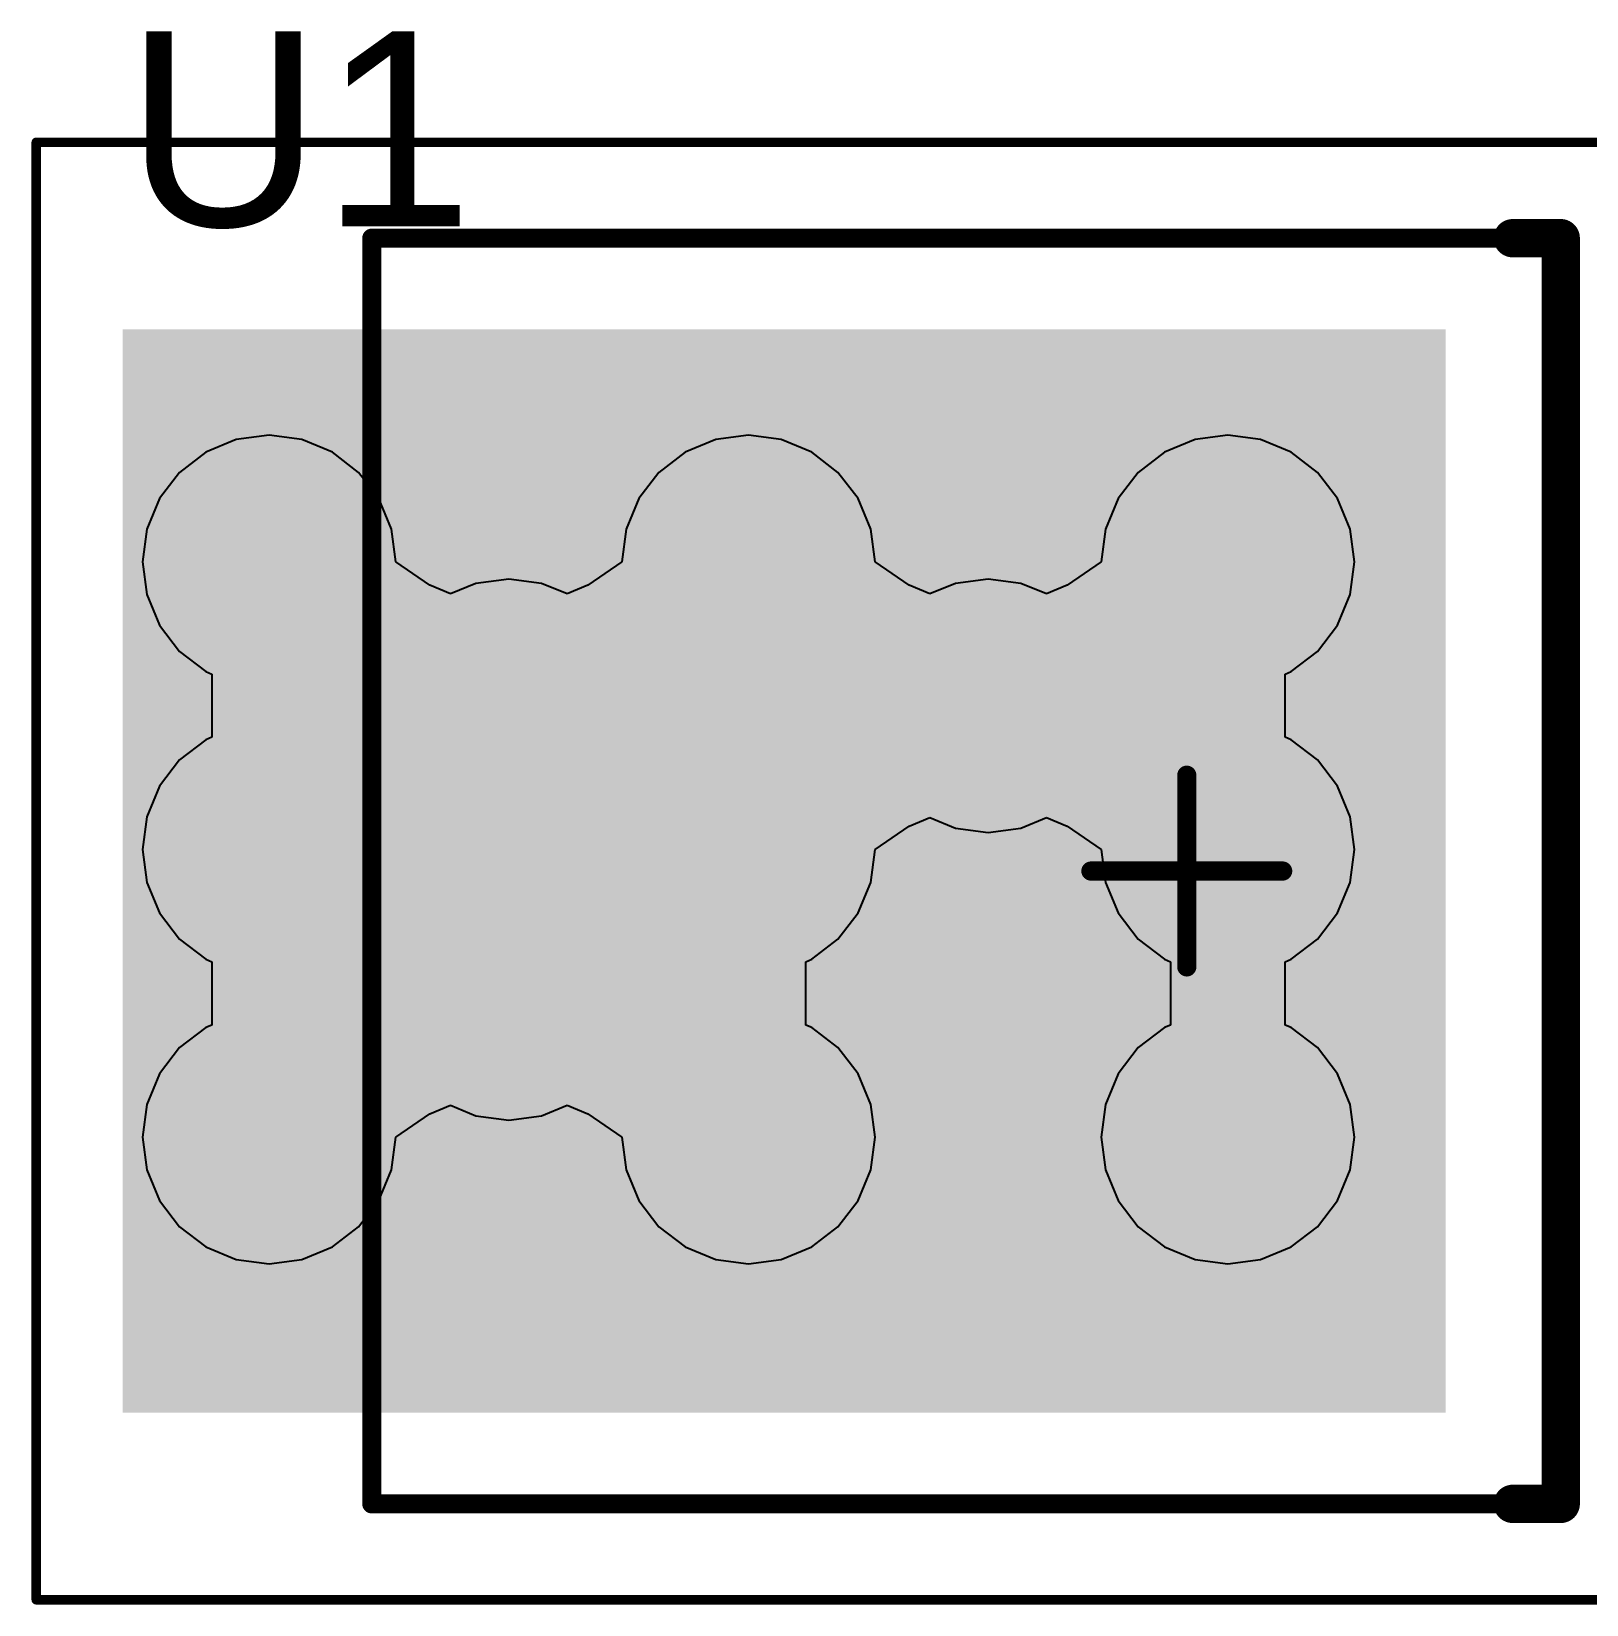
# Model space of a CAD drawing. Header units: inches. Extents: x -0.01 to 3.94, y -0.06 to 4.68.
# Drawn here: x 2.8449 to 3.1642, y 1.0261 to 1.3491 of the extents above; entities that cross this region are included whole.
import ezdxf

# ---------------------------------------------------------------- set-up
doc = ezdxf.new("R2010")
doc.units = ezdxf.units.IN
doc.header["$MEASUREMENT"] = 0
for name, color, linetype in [('Bottom Layer', 5, 'Continuous'), ('Int1 -GND)', 16, 'Continuous'), ('Int2 -PWR)', 76, 'Continuous'), ('Top 3D Body', 56, 'Continuous'), ('Top Courtyard', 56, 'Continuous'), ('Top Layer', 1, 'Continuous'), ('Top Overlay', 2, 'Continuous'), ('Top Paste', 8, 'Continuous'), ('Top Solder', 216, 'Continuous'), ('Via Holes', 16, 'Continuous')]:
    doc.layers.add(name, color=color, linetype=linetype)
doc.styles.add('Arial', font='', dxfattribs={"height": 0.2})
doc.styles.get('Arial').set_extended_font_data('Arial')

# ---------------------------------------------------------------- blocks, each defined once
blk = doc.blocks.new('4BDA507D_BB70_4009_B963_85AD90086B51_463')
at = {"layer": 'Top Layer'}
for points in [[(-0.21654, 0.07008), (-0.21654, 0.10945), (-0.12205, 0.10945), (-0.12205, 0.07008)], [(-0.05118, -0.10925), (-0.05118, 0.10925), (0.21653, 0.10925), (0.21653, -0.10925)], [(-0.21654, -0.10945), (-0.21654, -0.07008), (-0.12205, -0.07008), (-0.12205, -0.10945)]]:
    blk.add_hatch(color=1, dxfattribs=at).paths.add_polyline_path(points)
at = {"layer": 'Top Paste'}
for points in [[(-0.21654, 0.07008), (-0.21654, 0.10945), (-0.12205, 0.10945), (-0.12205, 0.07008)], [(-0.05118, -0.10925), (-0.05118, 0.10925), (0.21653, 0.10925), (0.21653, -0.10925)], [(-0.21654, -0.10945), (-0.21654, -0.07008), (-0.12205, -0.07008), (-0.12205, -0.10945)]]:
    blk.add_hatch(color=8, dxfattribs=at).paths.add_polyline_path(points)
at = {"layer": 'Top Solder'}
for points in [[(-0.2185, 0.06811), (-0.2185, 0.11142), (-0.12008, 0.11142), (-0.12008, 0.06811)], [(-0.05315, -0.11122), (-0.05315, 0.11122), (0.2185, 0.11122), (0.2185, -0.11122)], [(-0.2185, -0.11142), (-0.2185, -0.06811), (-0.12008, -0.06811), (-0.12008, -0.11142)]]:
    blk.add_hatch(color=216, dxfattribs=at).paths.add_polyline_path(points)
at = {"layer": 'Top 3D Body'}
for points in [[(0.16732, 0.12992, 0.00394, 0.00394, 0), (-0.07677, 0.12992, 0.00394, 0.00394, 0)], [(-0.07677, 0.12992, 0.00394, 0.00394, 0), (-0.07677, -0.12992, 0.00394, 0.00394, 0)], [(0.16732, 0.12992, 0.00394, 0.00394, 0), (0.16732, -0.12992, 0.00394, 0.00394, 0)], [(0.16732, -0.12992, 0.00394, 0.00394, 0), (-0.07677, -0.12992, 0.00394, 0.00394, 0)]]:
    blk.add_lwpolyline(points, format="xyseb", dxfattribs=at)
for points in [[(-0.07776, 0.12992, 0.00197, 0.00197, 1), (-0.07579, 0.12992, 0.00197, 0.00197, 1)], [(-0.07776, 0.12992, 0.00197, 0.00197, 1), (-0.07579, 0.12992, 0.00197, 0.00197, 1)], [(0.16634, 0.12992, 0.00197, 0.00197, 1), (0.16831, 0.12992, 0.00197, 0.00197, 1)], [(0.16634, 0.12992, 0.00197, 0.00197, 1), (0.16831, 0.12992, 0.00197, 0.00197, 1)], [(-0.07776, -0.12992, 0.00197, 0.00197, 1), (-0.07579, -0.12992, 0.00197, 0.00197, 1)], [(-0.07776, -0.12992, 0.00197, 0.00197, 1), (-0.07579, -0.12992, 0.00197, 0.00197, 1)], [(0.16634, -0.12992, 0.00197, 0.00197, 1), (0.16831, -0.12992, 0.00197, 0.00197, 1)], [(0.16634, -0.12992, 0.00197, 0.00197, 1), (0.16831, -0.12992, 0.00197, 0.00197, 1)]]:
    blk.add_lwpolyline(points, format="xyseb", close=True, dxfattribs=at)
at = {"layer": 'Top Courtyard'}
for points in [[(0.23622, 0.14961, 0.00197, 0.00197, 0), (-0.23622, 0.14961, 0.00197, 0.00197, 0)], [(-0.23622, 0.14961, 0.00197, 0.00197, 0), (-0.23622, -0.14961, 0.00197, 0.00197, 0)], [(0.23622, 0.14961, 0.00197, 0.00197, 0), (0.23622, -0.14961, 0.00197, 0.00197, 0)], [(0, 0.01969, 0.00394, 0.00394, 0), (0, -0.01968, 0.00394, 0.00394, 0)], [(0.01968, 0, 0.00394, 0.00394, 0), (-0.01969, 0, 0.00394, 0.00394, 0)], [(0.23622, -0.14961, 0.00197, 0.00197, 0), (-0.23622, -0.14961, 0.00197, 0.00197, 0)]]:
    blk.add_lwpolyline(points, format="xyseb", dxfattribs=at)
for points in [[(-0.23671, 0.14961, 0.000984, 0.000984, 1), (-0.23573, 0.14961, 0.000984, 0.000984, 1)], [(-0.23671, 0.14961, 0.000984, 0.000984, 1), (-0.23573, 0.14961, 0.000984, 0.000984, 1)], [(0.23573, 0.14961, 0.000984, 0.000984, 1), (0.23671, 0.14961, 0.000984, 0.000984, 1)], [(0.23573, 0.14961, 0.000984, 0.000984, 1), (0.23671, 0.14961, 0.000984, 0.000984, 1)], [(-0.00098, 0.01969, 0.00197, 0.00197, 1), (0.00098, 0.01969, 0.00197, 0.00197, 1)], [(-0.02067, 0, 0.00197, 0.00197, 1), (-0.0187, 0, 0.00197, 0.00197, 1)], [(0.0187, 0, 0.00197, 0.00197, 1), (0.02067, 0, 0.00197, 0.00197, 1)], [(-0.00098, -0.01968, 0.00197, 0.00197, 1), (0.00098, -0.01968, 0.00197, 0.00197, 1)], [(-0.23671, -0.14961, 0.000984, 0.000984, 1), (-0.23573, -0.14961, 0.000984, 0.000984, 1)], [(-0.23671, -0.14961, 0.000984, 0.000984, 1), (-0.23573, -0.14961, 0.000984, 0.000984, 1)], [(0.23573, -0.14961, 0.000984, 0.000984, 1), (0.23671, -0.14961, 0.000984, 0.000984, 1)], [(0.23573, -0.14961, 0.000984, 0.000984, 1), (0.23671, -0.14961, 0.000984, 0.000984, 1)]]:
    blk.add_lwpolyline(points, format="xyseb", close=True, dxfattribs=at)
at = {"layer": 'Top Overlay'}
for points in [[(-0.16437, 0.1311, 0.00984, 0.00984, 1), (-0.17421, 0.1311, 0.00984, 0.00984, 1)], [(-0.17667, 0.1311, 0.00492, 0.00492, 1), (-0.17175, 0.1311, 0.00492, 0.00492, 1)], [(-0.16683, 0.1311, 0.00492, 0.00492, 1), (-0.16191, 0.1311, 0.00492, 0.00492, 1)], [(-0.07874, 0.12992, 0.00394, 0.00394, 1), (-0.0748, 0.12992, 0.00394, 0.00394, 1)], [(-0.07874, 0.12992, 0.00394, 0.00394, 1), (-0.0748, 0.12992, 0.00394, 0.00394, 1)], [(-0.0689, 0.12992, 0.00394, 0.00394, 1), (-0.06496, 0.12992, 0.00394, 0.00394, 1)], [(-0.07874, -0.12992, 0.00394, 0.00394, 1), (-0.0748, -0.12992, 0.00394, 0.00394, 1)], [(-0.07874, -0.12992, 0.00394, 0.00394, 1), (-0.0748, -0.12992, 0.00394, 0.00394, 1)], [(-0.0689, -0.12992, 0.00394, 0.00394, 1), (-0.06496, -0.12992, 0.00394, 0.00394, 1)]]:
    blk.add_lwpolyline(points, format="xyseb", close=True, dxfattribs=at)
for points in [[(-0.07677, 0.12992, 0.00787, 0.00787, 0), (-0.07677, -0.12992, 0.00787, 0.00787, 0)], [(-0.06693, 0.12992, 0.00787, 0.00787, 0), (-0.07677, 0.12992, 0.00787, 0.00787, 0)], [(-0.06693, -0.12992, 0.00787, 0.00787, 0), (-0.07677, -0.12992, 0.00787, 0.00787, 0)]]:
    blk.add_lwpolyline(points, format="xyseb", dxfattribs=at)

msp = doc.modelspace()

# ---------------------------------------------------------------- hatches: boundary and pattern name
at = {"layer": 'Bottom Layer'}
h = msp.add_hatch(color=5, dxfattribs=at)
edge = h.paths.add_edge_path()
edge.add_arc((2.8937, 1.24016), 0.01378, 0, 360)
h = msp.add_hatch(color=5, dxfattribs=at)
edge = h.paths.add_edge_path()
edge.add_arc((2.99213, 1.24016), 0.01378, 0, 360)
h = msp.add_hatch(color=5, dxfattribs=at)
edge = h.paths.add_edge_path()
edge.add_arc((3.09055, 1.24016), 0.01378, 0, 360)
h = msp.add_hatch(color=5, dxfattribs=at)
edge = h.paths.add_edge_path()
edge.add_arc((2.94291, 1.21063), 0.01378, 0, 360)
h = msp.add_hatch(color=5, dxfattribs=at)
edge = h.paths.add_edge_path()
edge.add_arc((3.04134, 1.21063), 0.01378, 0, 360)
h = msp.add_hatch(color=5, dxfattribs=at)
edge = h.paths.add_edge_path()
edge.add_arc((2.8937, 1.1811), 0.01378, 0, 360)
h = msp.add_hatch(color=5, dxfattribs=at)
edge = h.paths.add_edge_path()
edge.add_arc((2.99213, 1.1811), 0.01378, 0, 360)
h = msp.add_hatch(color=5, dxfattribs=at)
edge = h.paths.add_edge_path()
edge.add_arc((3.09055, 1.1811), 0.01378, 0, 360)
h = msp.add_hatch(color=5, dxfattribs=at)
edge = h.paths.add_edge_path()
edge.add_arc((2.94291, 1.15157), 0.01378, 0, 360)
h = msp.add_hatch(color=5, dxfattribs=at)
edge = h.paths.add_edge_path()
edge.add_arc((2.8937, 1.12205), 0.01378, 0, 360)
h = msp.add_hatch(color=5, dxfattribs=at)
edge = h.paths.add_edge_path()
edge.add_arc((2.99213, 1.12205), 0.01378, 0, 360)
h = msp.add_hatch(color=5, dxfattribs=at)
edge = h.paths.add_edge_path()
edge.add_arc((3.09055, 1.12205), 0.01378, 0, 360)
at = {"layer": 'Int1 -GND)'}
h = msp.add_hatch(color=7, dxfattribs=at)
edge = h.paths.add_edge_path()
edge.add_arc((2.8937, 1.24016), 0.01378, 0, 360)
h = msp.add_hatch(color=7, dxfattribs=at)
edge = h.paths.add_edge_path()
edge.add_arc((2.99213, 1.24016), 0.01378, 0, 360)
h = msp.add_hatch(color=7, dxfattribs=at)
edge = h.paths.add_edge_path()
edge.add_arc((3.09055, 1.24016), 0.01378, 0, 360)
h = msp.add_hatch(color=7, dxfattribs=at)
edge = h.paths.add_edge_path()
edge.add_arc((2.94291, 1.21063), 0.01378, 0, 360)
h = msp.add_hatch(color=7, dxfattribs=at)
edge = h.paths.add_edge_path()
edge.add_arc((3.04134, 1.21063), 0.01378, 0, 360)
h = msp.add_hatch(color=7, dxfattribs=at)
edge = h.paths.add_edge_path()
edge.add_arc((2.8937, 1.1811), 0.01378, 0, 360)
h = msp.add_hatch(color=7, dxfattribs=at)
edge = h.paths.add_edge_path()
edge.add_arc((2.99213, 1.1811), 0.01378, 0, 360)
h = msp.add_hatch(color=7, dxfattribs=at)
edge = h.paths.add_edge_path()
edge.add_arc((3.09055, 1.1811), 0.01378, 0, 360)
h = msp.add_hatch(color=7, dxfattribs=at)
edge = h.paths.add_edge_path()
edge.add_arc((2.94291, 1.15157), 0.01378, 0, 360)
h = msp.add_hatch(color=7, dxfattribs=at)
edge = h.paths.add_edge_path()
edge.add_arc((2.8937, 1.12205), 0.01378, 0, 360)
h = msp.add_hatch(color=7, dxfattribs=at)
edge = h.paths.add_edge_path()
edge.add_arc((2.99213, 1.12205), 0.01378, 0, 360)
h = msp.add_hatch(color=7, dxfattribs=at)
edge = h.paths.add_edge_path()
edge.add_arc((3.09055, 1.12205), 0.01378, 0, 360)
at = {"layer": 'Int2 -PWR)'}
h = msp.add_hatch(color=7, dxfattribs=at)
edge = h.paths.add_edge_path()
edge.add_arc((2.8937, 1.24016), 0.01378, 0, 360)
h = msp.add_hatch(color=7, dxfattribs=at)
edge = h.paths.add_edge_path()
edge.add_arc((2.99213, 1.24016), 0.01378, 0, 360)
h = msp.add_hatch(color=7, dxfattribs=at)
edge = h.paths.add_edge_path()
edge.add_arc((3.09055, 1.24016), 0.01378, 0, 360)
h = msp.add_hatch(color=7, dxfattribs=at)
edge = h.paths.add_edge_path()
edge.add_arc((2.94291, 1.21063), 0.01378, 0, 360)
h = msp.add_hatch(color=7, dxfattribs=at)
edge = h.paths.add_edge_path()
edge.add_arc((3.04134, 1.21063), 0.01378, 0, 360)
h = msp.add_hatch(color=7, dxfattribs=at)
edge = h.paths.add_edge_path()
edge.add_arc((2.8937, 1.1811), 0.01378, 0, 360)
h = msp.add_hatch(color=7, dxfattribs=at)
edge = h.paths.add_edge_path()
edge.add_arc((2.99213, 1.1811), 0.01378, 0, 360)
h = msp.add_hatch(color=7, dxfattribs=at)
edge = h.paths.add_edge_path()
edge.add_arc((3.09055, 1.1811), 0.01378, 0, 360)
h = msp.add_hatch(color=7, dxfattribs=at)
edge = h.paths.add_edge_path()
edge.add_arc((2.94291, 1.15157), 0.01378, 0, 360)
h = msp.add_hatch(color=7, dxfattribs=at)
edge = h.paths.add_edge_path()
edge.add_arc((2.8937, 1.12205), 0.01378, 0, 360)
h = msp.add_hatch(color=7, dxfattribs=at)
edge = h.paths.add_edge_path()
edge.add_arc((2.99213, 1.12205), 0.01378, 0, 360)
h = msp.add_hatch(color=7, dxfattribs=at)
edge = h.paths.add_edge_path()
edge.add_arc((3.09055, 1.12205), 0.01378, 0, 360)
at = {"layer": 'Top Layer'}
h = msp.add_hatch(color=1, dxfattribs=at)
edge = h.paths.add_edge_path()
edge.add_arc((2.8937, 1.24016), 0.01378, 0, 360)
h = msp.add_hatch(color=1, dxfattribs=at)
edge = h.paths.add_edge_path()
edge.add_arc((2.99213, 1.24016), 0.01378, 0, 360)
h = msp.add_hatch(color=1, dxfattribs=at)
edge = h.paths.add_edge_path()
edge.add_arc((3.09055, 1.24016), 0.01378, 0, 360)
h = msp.add_hatch(color=1, dxfattribs=at)
edge = h.paths.add_edge_path()
edge.add_arc((2.94291, 1.21063), 0.01378, 0, 360)
h = msp.add_hatch(color=1, dxfattribs=at)
edge = h.paths.add_edge_path()
edge.add_arc((3.04134, 1.21063), 0.01378, 0, 360)
h = msp.add_hatch(color=1, dxfattribs=at)
edge = h.paths.add_edge_path()
edge.add_arc((2.8937, 1.1811), 0.01378, 0, 360)
h = msp.add_hatch(color=1, dxfattribs=at)
edge = h.paths.add_edge_path()
edge.add_arc((2.99213, 1.1811), 0.01378, 0, 360)
h = msp.add_hatch(color=1, dxfattribs=at)
edge = h.paths.add_edge_path()
edge.add_arc((3.09055, 1.1811), 0.01378, 0, 360)
h = msp.add_hatch(color=1, dxfattribs=at)
edge = h.paths.add_edge_path()
edge.add_arc((2.94291, 1.15157), 0.01378, 0, 360)
h = msp.add_hatch(color=1, dxfattribs=at)
edge = h.paths.add_edge_path()
edge.add_arc((2.8937, 1.12205), 0.01378, 0, 360)
h = msp.add_hatch(color=1, dxfattribs=at)
edge = h.paths.add_edge_path()
edge.add_arc((2.99213, 1.12205), 0.01378, 0, 360)
h = msp.add_hatch(color=1, dxfattribs=at)
edge = h.paths.add_edge_path()
edge.add_arc((3.09055, 1.12205), 0.01378, 0, 360)
at = {"layer": 'Via Holes'}
h = msp.add_hatch(color=7, dxfattribs=at)
edge = h.paths.add_edge_path()
edge.add_arc((2.8937, 1.24016), 0.00689, 0, 360)
h = msp.add_hatch(color=7, dxfattribs=at)
edge = h.paths.add_edge_path()
edge.add_arc((2.99213, 1.24016), 0.00689, 0, 360)
h = msp.add_hatch(color=7, dxfattribs=at)
edge = h.paths.add_edge_path()
edge.add_arc((3.09055, 1.24016), 0.00689, 0, 360)
h = msp.add_hatch(color=7, dxfattribs=at)
edge = h.paths.add_edge_path()
edge.add_arc((2.94291, 1.21063), 0.00689, 0, 360)
h = msp.add_hatch(color=7, dxfattribs=at)
edge = h.paths.add_edge_path()
edge.add_arc((3.04134, 1.21063), 0.00689, 0, 360)
h = msp.add_hatch(color=7, dxfattribs=at)
edge = h.paths.add_edge_path()
edge.add_arc((2.8937, 1.1811), 0.00689, 0, 360)
h = msp.add_hatch(color=7, dxfattribs=at)
edge = h.paths.add_edge_path()
edge.add_arc((2.99213, 1.1811), 0.00689, 0, 360)
h = msp.add_hatch(color=7, dxfattribs=at)
edge = h.paths.add_edge_path()
edge.add_arc((3.09055, 1.1811), 0.00689, 0, 360)
h = msp.add_hatch(color=7, dxfattribs=at)
edge = h.paths.add_edge_path()
edge.add_arc((2.94291, 1.15157), 0.00689, 0, 360)
h = msp.add_hatch(color=7, dxfattribs=at)
edge = h.paths.add_edge_path()
edge.add_arc((2.8937, 1.12205), 0.00689, 0, 360)
h = msp.add_hatch(color=7, dxfattribs=at)
edge = h.paths.add_edge_path()
edge.add_arc((2.99213, 1.12205), 0.00689, 0, 360)
h = msp.add_hatch(color=7, dxfattribs=at)
edge = h.paths.add_edge_path()
edge.add_arc((3.09055, 1.12205), 0.00689, 0, 360)

# ---------------------------------------------------------------- linework, layer by layer
at = {"layer": 'Int2 -PWR)'}
for p, q in [((2.8937, 1.26616), (2.88697, 1.26527)), ((2.90043, 1.26527), (2.8937, 1.26616)), ((2.99213, 1.26616), (2.9854, 1.26527)), ((2.99886, 1.26527), (2.99213, 1.26616)), ((3.09055, 1.26616), (3.08382, 1.26527)), ((3.09728, 1.26527), (3.09055, 1.26616)), ((2.88697, 1.26527), (2.8807, 1.26268)), ((2.9067, 1.26268), (2.90043, 1.26527)), ((2.9854, 1.26527), (2.97912, 1.26268)), ((3.00513, 1.26268), (2.99886, 1.26527)), ((3.08382, 1.26527), (3.07755, 1.26268)), ((3.10355, 1.26268), (3.09728, 1.26527)), ((2.8807, 1.26268), (2.87531, 1.25854)), ((2.91209, 1.25854), (2.9067, 1.26268)), ((2.97912, 1.26268), (2.97374, 1.25854)), ((3.01051, 1.25854), (3.00513, 1.26268)), ((3.07755, 1.26268), (3.07217, 1.25854)), ((3.10894, 1.25854), (3.10355, 1.26268)), ((2.87531, 1.25854), (2.87118, 1.25316)), ((2.91622, 1.25316), (2.91209, 1.25854)), ((2.97374, 1.25854), (2.96961, 1.25316)), ((3.01464, 1.25316), (3.01051, 1.25854)), ((3.07217, 1.25854), (3.06803, 1.25316)), ((3.11307, 1.25316), (3.10894, 1.25854)), ((2.87118, 1.25316), (2.86858, 1.24689)), ((2.91882, 1.24689), (2.91622, 1.25316)), ((2.96961, 1.25316), (2.96701, 1.24689)), ((3.01724, 1.24689), (3.01464, 1.25316)), ((3.06803, 1.25316), (3.06544, 1.24689)), ((3.11567, 1.24689), (3.11307, 1.25316)), ((2.86858, 1.24689), (2.8677, 1.24016)), ((2.9197, 1.24016), (2.91882, 1.24689)), ((2.96701, 1.24689), (2.96612, 1.24016)), ((3.01813, 1.24016), (3.01724, 1.24689)), ((3.06544, 1.24689), (3.06455, 1.24016)), ((3.11655, 1.24016), (3.11567, 1.24689)), ((2.8677, 1.24016), (2.86858, 1.23343)), ((2.92671, 1.23535), (2.9197, 1.24016)), ((2.96612, 1.24016), (2.95912, 1.23535)), ((3.02513, 1.23535), (3.01813, 1.24016)), ((3.06455, 1.24016), (3.05754, 1.23535)), ((3.11567, 1.23343), (3.11655, 1.24016)), ((2.93094, 1.23357), (2.92671, 1.23535)), ((2.93618, 1.23575), (2.93094, 1.23357)), ((2.94291, 1.23663), (2.93618, 1.23575)), ((2.94964, 1.23575), (2.94291, 1.23663)), ((2.95489, 1.23357), (2.94964, 1.23575)), ((2.95912, 1.23535), (2.95489, 1.23357)), ((3.02936, 1.23357), (3.02513, 1.23535)), ((3.03461, 1.23575), (3.02936, 1.23357)), ((3.04134, 1.23663), (3.03461, 1.23575)), ((3.04807, 1.23575), (3.04134, 1.23663)), ((3.05331, 1.23357), (3.04807, 1.23575)), ((3.05754, 1.23535), (3.05331, 1.23357)), ((2.86858, 1.23343), (2.87118, 1.22716)), ((3.11307, 1.22716), (3.11567, 1.23343)), ((2.87118, 1.22716), (2.87531, 1.22177)), ((3.10894, 1.22177), (3.11307, 1.22716)), ((2.87531, 1.22177), (2.8807, 1.21764)), ((3.10355, 1.21764), (3.10894, 1.22177)), ((2.8807, 1.21764), (2.88194, 1.21712)), ((3.10231, 1.21712), (3.10355, 1.21764)), ((2.88194, 1.21712), (2.88194, 1.20414)), ((3.10231, 1.20414), (3.10231, 1.21712)), ((2.8807, 1.20362), (2.87531, 1.19949)), ((2.88194, 1.20414), (2.8807, 1.20362)), ((3.10355, 1.20362), (3.10231, 1.20414)), ((3.10894, 1.19949), (3.10355, 1.20362)), ((2.87531, 1.19949), (2.87118, 1.1941)), ((3.11307, 1.1941), (3.10894, 1.19949)), ((2.87118, 1.1941), (2.86858, 1.18783)), ((3.11567, 1.18783), (3.11307, 1.1941)), ((2.86858, 1.18783), (2.8677, 1.1811)), ((3.01813, 1.1811), (3.02513, 1.18591)), ((3.02513, 1.18591), (3.02936, 1.18769)), ((3.02936, 1.18769), (3.03461, 1.18551)), ((3.03461, 1.18551), (3.04134, 1.18463)), ((3.04134, 1.18463), (3.04807, 1.18551)), ((3.04807, 1.18551), (3.05331, 1.18769)), ((3.05331, 1.18769), (3.05754, 1.18591)), ((3.05754, 1.18591), (3.06455, 1.1811)), ((3.11655, 1.1811), (3.11567, 1.18783)), ((2.8677, 1.1811), (2.86858, 1.17437)), ((3.01724, 1.17437), (3.01813, 1.1811)), ((3.06455, 1.1811), (3.06544, 1.17437)), ((3.11567, 1.17437), (3.11655, 1.1811)), ((2.86858, 1.17437), (2.87118, 1.1681)), ((3.01464, 1.1681), (3.01724, 1.17437)), ((3.06544, 1.17437), (3.06803, 1.1681)), ((3.11307, 1.1681), (3.11567, 1.17437)), ((2.87118, 1.1681), (2.87531, 1.16272)), ((3.01051, 1.16272), (3.01464, 1.1681)), ((3.06803, 1.1681), (3.07217, 1.16272)), ((3.10894, 1.16272), (3.11307, 1.1681)), ((2.87531, 1.16272), (2.8807, 1.15858)), ((3.00513, 1.15858), (3.01051, 1.16272)), ((3.07217, 1.16272), (3.07755, 1.15858)), ((3.10355, 1.15858), (3.10894, 1.16272)), ((2.8807, 1.15858), (2.88194, 1.15807)), ((2.88194, 1.15807), (2.88194, 1.14508)), ((3.00388, 1.15807), (3.00513, 1.15858)), ((3.00388, 1.14508), (3.00388, 1.15807)), ((3.07755, 1.15858), (3.07879, 1.15807)), ((3.07879, 1.15807), (3.07879, 1.14508)), ((3.10231, 1.15807), (3.10355, 1.15858)), ((3.10231, 1.14508), (3.10231, 1.15807)), ((2.8807, 1.14457), (2.87531, 1.14043)), ((2.88194, 1.14508), (2.8807, 1.14457)), ((3.00513, 1.14457), (3.00388, 1.14508)), ((3.01051, 1.14043), (3.00513, 1.14457)), ((3.07755, 1.14457), (3.07217, 1.14043)), ((3.07879, 1.14508), (3.07755, 1.14457)), ((3.10355, 1.14457), (3.10231, 1.14508)), ((3.10894, 1.14043), (3.10355, 1.14457)), ((2.87531, 1.14043), (2.87118, 1.13505)), ((3.01464, 1.13505), (3.01051, 1.14043)), ((3.07217, 1.14043), (3.06803, 1.13505)), ((3.11307, 1.13505), (3.10894, 1.14043)), ((2.87118, 1.13505), (2.86858, 1.12878)), ((3.01724, 1.12878), (3.01464, 1.13505)), ((3.06803, 1.13505), (3.06544, 1.12878)), ((3.11567, 1.12878), (3.11307, 1.13505)), ((2.86858, 1.12878), (2.8677, 1.12205)), ((2.92671, 1.12686), (2.93094, 1.12863)), ((2.93094, 1.12863), (2.93618, 1.12646)), ((2.94964, 1.12646), (2.95489, 1.12863)), ((2.95489, 1.12863), (2.95912, 1.12686)), ((3.01813, 1.12205), (3.01724, 1.12878)), ((3.06544, 1.12878), (3.06455, 1.12205)), ((3.11655, 1.12205), (3.11567, 1.12878)), ((2.9197, 1.12205), (2.92671, 1.12686)), ((2.93618, 1.12646), (2.94291, 1.12557)), ((2.94291, 1.12557), (2.94964, 1.12646)), ((2.95912, 1.12686), (2.96612, 1.12205)), ((2.8677, 1.12205), (2.86858, 1.11532)), ((2.91882, 1.11532), (2.9197, 1.12205)), ((2.96612, 1.12205), (2.96701, 1.11532)), ((3.01724, 1.11532), (3.01813, 1.12205)), ((3.06455, 1.12205), (3.06544, 1.11532)), ((3.11567, 1.11532), (3.11655, 1.12205)), ((2.86858, 1.11532), (2.87118, 1.10905)), ((2.91622, 1.10905), (2.91882, 1.11532)), ((2.96701, 1.11532), (2.96961, 1.10905)), ((3.01464, 1.10905), (3.01724, 1.11532)), ((3.06544, 1.11532), (3.06803, 1.10905)), ((3.11307, 1.10905), (3.11567, 1.11532)), ((2.87118, 1.10905), (2.87531, 1.10366)), ((2.91209, 1.10366), (2.91622, 1.10905)), ((2.96961, 1.10905), (2.97374, 1.10366)), ((3.01051, 1.10366), (3.01464, 1.10905)), ((3.06803, 1.10905), (3.07217, 1.10366)), ((3.10894, 1.10366), (3.11307, 1.10905)), ((2.87531, 1.10366), (2.8807, 1.09953)), ((2.9067, 1.09953), (2.91209, 1.10366)), ((2.97374, 1.10366), (2.97912, 1.09953)), ((3.00513, 1.09953), (3.01051, 1.10366)), ((3.07217, 1.10366), (3.07755, 1.09953)), ((3.10355, 1.09953), (3.10894, 1.10366)), ((2.8807, 1.09953), (2.88697, 1.09693)), ((2.90043, 1.09693), (2.9067, 1.09953)), ((2.97912, 1.09953), (2.9854, 1.09693)), ((2.99886, 1.09693), (3.00513, 1.09953)), ((3.07755, 1.09953), (3.08382, 1.09693)), ((3.09728, 1.09693), (3.10355, 1.09953)), ((2.88697, 1.09693), (2.8937, 1.09605)), ((2.8937, 1.09605), (2.90043, 1.09693)), ((2.9854, 1.09693), (2.99213, 1.09605)), ((2.99213, 1.09605), (2.99886, 1.09693)), ((3.08382, 1.09693), (3.09055, 1.09605)), ((3.09055, 1.09605), (3.09728, 1.09693))]:
    msp.add_line(p, q, dxfattribs=at)

# ---------------------------------------------------------------- block references
at = {"rotation": 180}
msp.add_blockref('4BDA507D_BB70_4009_B963_85AD90086B51_463', (3.08213, 1.17669), dxfattribs=at)

# ---------------------------------------------------------------- texts
at = {"layer": 'Top Overlay', "style": 'Arial'}
msp.add_text('U1', height=0.04, dxfattribs=at).set_placement((2.86417, 1.30906))

doc.saveas('drawing.dxf')
